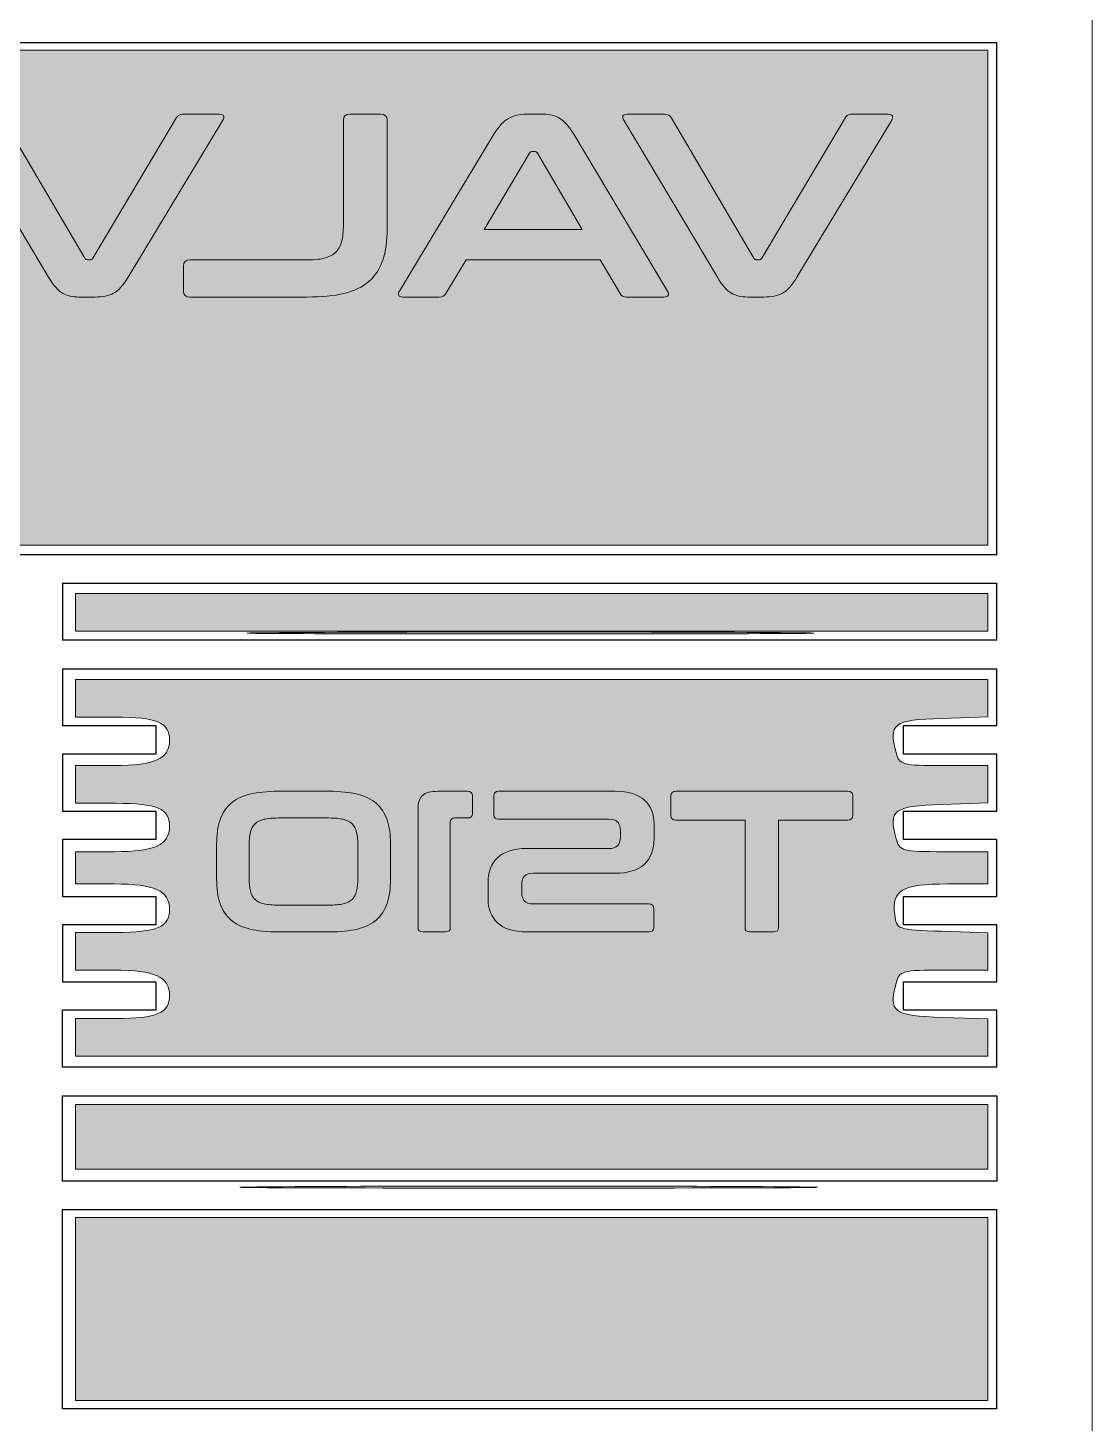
# Model space of a CAD drawing. Header units: millimetres. Extents: x 0 to 62, y -117 to 0.
# Drawn here: x 45.34 to 62, y -76.09 to -54.24 of the extents above; entities that cross this region are included whole.
import ezdxf

# ---------------------------------------------------------------- set-up
doc = ezdxf.new("R2010")
doc.units = ezdxf.units.MM
doc.header["$MEASUREMENT"] = 0
doc.layers.add('GLOSS-V', color=7, linetype='Continuous')
doc.layers.add('Layer 4', color=7, linetype='Continuous')

# ---------------------------------------------------------------- blocks, each defined once
blk = doc.blocks.new('block 57')
at = {"layer": 'GLOSS-V', "true_color": 0xfffeff}
h = blk.add_hatch(color=7, dxfattribs=at)
h.dxf.hatch_style = 2
edge = h.paths.add_edge_path()
edge.add_spline(control_points=[(50.05, -66.196), (50.224, -66.196), (50.372, -66.211), (50.494, -66.242), (50.615, -66.272), (50.715, -66.32), (50.792, -66.386), (50.868, -66.452), (50.925, -66.538), (50.96, -66.642), (50.996, -66.747), (51.014, -66.875), (51.014, -67.026), (51.014, -67.026), (51.014, -67.567), (51.014, -67.567), (51.014, -67.718), (50.996, -67.846), (50.96, -67.952), (50.925, -68.058), (50.868, -68.144), (50.792, -68.21), (50.715, -68.276), (50.615, -68.324), (50.494, -68.353), (50.372, -68.382), (50.224, -68.397), (50.05, -68.397), (50.05, -68.397), (49.255, -68.397), (49.255, -68.397), (49.081, -68.397), (48.933, -68.382), (48.811, -68.353), (48.69, -68.324), (48.59, -68.276), (48.513, -68.21), (48.436, -68.144), (48.38, -68.058), (48.344, -67.952), (48.309, -67.846), (48.291, -67.718), (48.291, -67.567), (48.291, -67.567), (48.291, -67.026), (48.291, -67.026), (48.291, -66.875), (48.309, -66.747), (48.344, -66.642), (48.38, -66.538), (48.436, -66.452), (48.513, -66.386), (48.59, -66.32), (48.69, -66.272), (48.811, -66.242), (48.933, -66.211), (49.081, -66.196), (49.255, -66.196), (49.255, -66.196), (50.05, -66.196), (50.05, -66.196)], knot_values=[0, 0, 0, 0, 1, 1, 1, 2, 2, 2, 3, 3, 3, 4, 4, 4, 5, 5, 5, 6, 6, 6, 7, 7, 7, 8, 8, 8, 9, 9, 9, 10, 10, 10, 11, 11, 11, 12, 12, 12, 13, 13, 13, 14, 14, 14, 15, 15, 15, 16, 16, 16, 17, 17, 17, 18, 18, 18, 19, 19, 19, 20, 20, 20, 20], degree=3, periodic=1)
edge = h.paths.add_edge_path()
edge.add_spline(control_points=[(50.504, -67.045), (50.504, -66.961), (50.497, -66.892), (50.483, -66.837), (50.47, -66.783), (50.446, -66.739), (50.411, -66.705), (50.377, -66.672), (50.33, -66.648), (50.272, -66.635), (50.213, -66.621), (50.139, -66.614), (50.05, -66.614), (50.05, -66.614), (49.255, -66.614), (49.255, -66.614), (49.165, -66.614), (49.091, -66.621), (49.033, -66.635), (48.974, -66.648), (48.928, -66.672), (48.893, -66.705), (48.859, -66.739), (48.835, -66.783), (48.821, -66.837), (48.807, -66.892), (48.8, -66.961), (48.8, -67.045), (48.8, -67.045), (48.8, -67.548), (48.8, -67.548), (48.8, -67.632), (48.807, -67.702), (48.821, -67.757), (48.835, -67.813), (48.859, -67.857), (48.893, -67.889), (48.928, -67.922), (48.974, -67.945), (49.033, -67.959), (49.091, -67.972), (49.165, -67.979), (49.255, -67.979), (49.255, -67.979), (50.05, -67.979), (50.05, -67.979), (50.139, -67.979), (50.213, -67.972), (50.272, -67.959), (50.33, -67.945), (50.377, -67.922), (50.411, -67.889), (50.446, -67.857), (50.47, -67.813), (50.483, -67.757), (50.497, -67.702), (50.504, -67.632), (50.504, -67.548), (50.504, -67.548), (50.504, -67.045), (50.504, -67.045)], knot_values=[0, 0, 0, 0, 1, 1, 1, 2, 2, 2, 3, 3, 3, 4, 4, 4, 5, 5, 5, 6, 6, 6, 7, 7, 7, 8, 8, 8, 9, 9, 9, 10, 10, 10, 11, 11, 11, 12, 12, 12, 13, 13, 13, 14, 14, 14, 15, 15, 15, 16, 16, 16, 17, 17, 17, 18, 18, 18, 19, 19, 19, 20, 20, 20, 20], degree=3, periodic=1)
h = blk.add_hatch(color=7, dxfattribs=at)
h.dxf.hatch_style = 2
edge = h.paths.add_edge_path()
edge.add_spline(control_points=[(52.218, -66.196), (52.271, -66.196), (52.297, -66.219), (52.297, -66.265), (52.297, -66.265), (52.297, -66.545), (52.297, -66.545), (52.297, -66.591), (52.271, -66.614), (52.218, -66.614), (52.218, -66.614), (52.022, -66.614), (52.022, -66.614), (51.973, -66.614), (51.95, -66.636), (51.95, -66.68), (51.95, -66.68), (51.95, -68.328), (51.95, -68.328), (51.95, -68.374), (51.924, -68.397), (51.874, -68.397), (51.874, -68.397), (51.519, -68.397), (51.519, -68.397), (51.469, -68.397), (51.444, -68.374), (51.444, -68.328), (51.444, -68.328), (51.444, -66.463), (51.444, -66.463), (51.444, -66.371), (51.468, -66.303), (51.516, -66.26), (51.564, -66.217), (51.645, -66.196), (51.76, -66.196), (51.76, -66.196), (52.218, -66.196), (52.218, -66.196)], knot_values=[0, 0, 0, 0, 1, 1, 1, 2, 2, 2, 3, 3, 3, 4, 4, 4, 5, 5, 5, 6, 6, 6, 7, 7, 7, 8, 8, 8, 9, 9, 9, 10, 10, 10, 11, 11, 11, 12, 12, 12, 13, 13, 13, 13], degree=3, periodic=1)
h = blk.add_hatch(color=7, dxfattribs=at)
h.dxf.hatch_style = 2
edge = h.paths.add_edge_path()
edge.add_spline(control_points=[(54.531, -66.196), (54.739, -66.196), (54.893, -66.243), (54.992, -66.337), (55.091, -66.432), (55.14, -66.555), (55.14, -66.708), (55.14, -66.708), (55.14, -66.938), (55.14, -66.938), (55.14, -67.112), (55.089, -67.246), (54.989, -67.339), (54.887, -67.432), (54.737, -67.479), (54.538, -67.479), (54.538, -67.479), (53.247, -67.479), (53.247, -67.479), (53.128, -67.479), (53.068, -67.538), (53.068, -67.655), (53.068, -67.655), (53.068, -67.784), (53.068, -67.784), (53.068, -67.838), (53.082, -67.881), (53.109, -67.913), (53.137, -67.945), (53.184, -67.96), (53.25, -67.96), (53.25, -67.96), (55.057, -67.96), (55.057, -67.96), (55.11, -67.96), (55.136, -67.983), (55.136, -68.029), (55.136, -68.029), (55.136, -68.328), (55.136, -68.328), (55.136, -68.374), (55.11, -68.397), (55.057, -68.397), (55.057, -68.397), (53.151, -68.397), (53.151, -68.397), (52.942, -68.397), (52.788, -68.35), (52.689, -68.256), (52.591, -68.161), (52.541, -68.038), (52.541, -67.885), (52.541, -67.885), (52.541, -67.633), (52.541, -67.633), (52.541, -67.459), (52.592, -67.325), (52.693, -67.232), (52.794, -67.139), (52.944, -67.092), (53.144, -67.092), (53.144, -67.092), (54.434, -67.092), (54.434, -67.092), (54.554, -67.092), (54.613, -67.034), (54.613, -66.916), (54.613, -66.916), (54.613, -66.809), (54.613, -66.809), (54.613, -66.755), (54.599, -66.712), (54.572, -66.68), (54.544, -66.649), (54.497, -66.633), (54.431, -66.633), (54.431, -66.633), (52.707, -66.633), (52.707, -66.633), (52.656, -66.633), (52.631, -66.61), (52.631, -66.564), (52.631, -66.564), (52.631, -66.265), (52.631, -66.265), (52.631, -66.219), (52.656, -66.196), (52.707, -66.196), (52.707, -66.196), (54.531, -66.196), (54.531, -66.196)], knot_values=[0, 0, 0, 0, 1, 1, 1, 2, 2, 2, 3, 3, 3, 4, 4, 4, 5, 5, 5, 6, 6, 6, 7, 7, 7, 8, 8, 8, 9, 9, 9, 10, 10, 10, 11, 11, 11, 12, 12, 12, 13, 13, 13, 14, 14, 14, 15, 15, 15, 16, 16, 16, 17, 17, 17, 18, 18, 18, 19, 19, 19, 20, 20, 20, 21, 21, 21, 22, 22, 22, 23, 23, 23, 24, 24, 24, 25, 25, 25, 26, 26, 26, 27, 27, 27, 28, 28, 28, 29, 29, 29, 30, 30, 30, 30], degree=3, periodic=1)
h = blk.add_hatch(color=7, dxfattribs=at)
h.dxf.hatch_style = 2
edge = h.paths.add_edge_path()
edge.add_spline(control_points=[(58.172, -66.196), (58.225, -66.196), (58.251, -66.219), (58.251, -66.265), (58.251, -66.265), (58.251, -66.573), (58.251, -66.573), (58.251, -66.622), (58.225, -66.646), (58.172, -66.646), (58.172, -66.646), (57.091, -66.646), (57.091, -66.646), (57.091, -66.646), (57.091, -68.328), (57.091, -68.328), (57.091, -68.374), (57.066, -68.397), (57.016, -68.397), (57.016, -68.397), (56.64, -68.397), (56.64, -68.397), (56.59, -68.397), (56.565, -68.374), (56.565, -68.328), (56.565, -68.328), (56.565, -66.646), (56.565, -66.646), (56.565, -66.646), (55.484, -66.646), (55.484, -66.646), (55.431, -66.646), (55.405, -66.622), (55.405, -66.573), (55.405, -66.573), (55.405, -66.265), (55.405, -66.265), (55.405, -66.219), (55.431, -66.196), (55.484, -66.196), (55.484, -66.196), (58.172, -66.196), (58.172, -66.196)], knot_values=[0, 0, 0, 0, 1, 1, 1, 2, 2, 2, 3, 3, 3, 4, 4, 4, 5, 5, 5, 6, 6, 6, 7, 7, 7, 8, 8, 8, 9, 9, 9, 10, 10, 10, 11, 11, 11, 12, 12, 12, 13, 13, 13, 14, 14, 14, 14], degree=3, periodic=1)
at = {"layer": 'GLOSS-V', "lineweight": 0}
for points, knots in [([(50.05, -66.196), (50.224, -66.196), (50.372, -66.211), (50.494, -66.242), (50.615, -66.272), (50.715, -66.32), (50.792, -66.386), (50.868, -66.452), (50.925, -66.538), (50.96, -66.642), (50.996, -66.747), (51.014, -66.875), (51.014, -67.026), (51.014, -67.026), (51.014, -67.567), (51.014, -67.567), (51.014, -67.718), (50.996, -67.846), (50.96, -67.952), (50.925, -68.058), (50.868, -68.144), (50.792, -68.21), (50.715, -68.276), (50.615, -68.324), (50.494, -68.353), (50.372, -68.382), (50.224, -68.397), (50.05, -68.397), (50.05, -68.397), (49.255, -68.397), (49.255, -68.397), (49.081, -68.397), (48.933, -68.382), (48.811, -68.353), (48.69, -68.324), (48.59, -68.276), (48.513, -68.21), (48.436, -68.144), (48.38, -68.058), (48.344, -67.952), (48.309, -67.846), (48.291, -67.718), (48.291, -67.567), (48.291, -67.567), (48.291, -67.026), (48.291, -67.026), (48.291, -66.875), (48.309, -66.747), (48.344, -66.642), (48.38, -66.538), (48.436, -66.452), (48.513, -66.386), (48.59, -66.32), (48.69, -66.272), (48.811, -66.242), (48.933, -66.211), (49.081, -66.196), (49.255, -66.196), (49.255, -66.196), (50.05, -66.196), (50.05, -66.196)], [0, 0, 0, 0, 1, 1, 1, 2, 2, 2, 3, 3, 3, 4, 4, 4, 5, 5, 5, 6, 6, 6, 7, 7, 7, 8, 8, 8, 9, 9, 9, 10, 10, 10, 11, 11, 11, 12, 12, 12, 13, 13, 13, 14, 14, 14, 15, 15, 15, 16, 16, 16, 17, 17, 17, 18, 18, 18, 19, 19, 19, 20, 20, 20, 20]), ([(52.218, -66.196), (52.271, -66.196), (52.297, -66.219), (52.297, -66.265), (52.297, -66.265), (52.297, -66.545), (52.297, -66.545), (52.297, -66.591), (52.271, -66.614), (52.218, -66.614), (52.218, -66.614), (52.022, -66.614), (52.022, -66.614), (51.973, -66.614), (51.95, -66.636), (51.95, -66.68), (51.95, -66.68), (51.95, -68.328), (51.95, -68.328), (51.95, -68.374), (51.924, -68.397), (51.874, -68.397), (51.874, -68.397), (51.519, -68.397), (51.519, -68.397), (51.469, -68.397), (51.444, -68.374), (51.444, -68.328), (51.444, -68.328), (51.444, -66.463), (51.444, -66.463), (51.444, -66.371), (51.468, -66.303), (51.516, -66.26), (51.564, -66.217), (51.645, -66.196), (51.76, -66.196), (51.76, -66.196), (52.218, -66.196), (52.218, -66.196)], [0, 0, 0, 0, 1, 1, 1, 2, 2, 2, 3, 3, 3, 4, 4, 4, 5, 5, 5, 6, 6, 6, 7, 7, 7, 8, 8, 8, 9, 9, 9, 10, 10, 10, 11, 11, 11, 12, 12, 12, 13, 13, 13, 13]), ([(54.531, -66.196), (54.739, -66.196), (54.893, -66.243), (54.992, -66.337), (55.091, -66.432), (55.14, -66.555), (55.14, -66.708), (55.14, -66.708), (55.14, -66.938), (55.14, -66.938), (55.14, -67.112), (55.089, -67.246), (54.989, -67.339), (54.887, -67.432), (54.737, -67.479), (54.538, -67.479), (54.538, -67.479), (53.247, -67.479), (53.247, -67.479), (53.128, -67.479), (53.068, -67.538), (53.068, -67.655), (53.068, -67.655), (53.068, -67.784), (53.068, -67.784), (53.068, -67.838), (53.082, -67.881), (53.109, -67.913), (53.137, -67.945), (53.184, -67.96), (53.25, -67.96), (53.25, -67.96), (55.057, -67.96), (55.057, -67.96), (55.11, -67.96), (55.136, -67.983), (55.136, -68.029), (55.136, -68.029), (55.136, -68.328), (55.136, -68.328), (55.136, -68.374), (55.11, -68.397), (55.057, -68.397), (55.057, -68.397), (53.151, -68.397), (53.151, -68.397), (52.942, -68.397), (52.788, -68.35), (52.689, -68.256), (52.591, -68.161), (52.541, -68.038), (52.541, -67.885), (52.541, -67.885), (52.541, -67.633), (52.541, -67.633), (52.541, -67.459), (52.592, -67.325), (52.693, -67.232), (52.794, -67.139), (52.944, -67.092), (53.144, -67.092), (53.144, -67.092), (54.434, -67.092), (54.434, -67.092), (54.554, -67.092), (54.613, -67.034), (54.613, -66.916), (54.613, -66.916), (54.613, -66.809), (54.613, -66.809), (54.613, -66.755), (54.599, -66.712), (54.572, -66.68), (54.544, -66.649), (54.497, -66.633), (54.431, -66.633), (54.431, -66.633), (52.707, -66.633), (52.707, -66.633), (52.656, -66.633), (52.631, -66.61), (52.631, -66.564), (52.631, -66.564), (52.631, -66.265), (52.631, -66.265), (52.631, -66.219), (52.656, -66.196), (52.707, -66.196), (52.707, -66.196), (54.531, -66.196), (54.531, -66.196)], [0, 0, 0, 0, 1, 1, 1, 2, 2, 2, 3, 3, 3, 4, 4, 4, 5, 5, 5, 6, 6, 6, 7, 7, 7, 8, 8, 8, 9, 9, 9, 10, 10, 10, 11, 11, 11, 12, 12, 12, 13, 13, 13, 14, 14, 14, 15, 15, 15, 16, 16, 16, 17, 17, 17, 18, 18, 18, 19, 19, 19, 20, 20, 20, 21, 21, 21, 22, 22, 22, 23, 23, 23, 24, 24, 24, 25, 25, 25, 26, 26, 26, 27, 27, 27, 28, 28, 28, 29, 29, 29, 30, 30, 30, 30]), ([(58.172, -66.196), (58.225, -66.196), (58.251, -66.219), (58.251, -66.265), (58.251, -66.265), (58.251, -66.573), (58.251, -66.573), (58.251, -66.622), (58.225, -66.646), (58.172, -66.646), (58.172, -66.646), (57.091, -66.646), (57.091, -66.646), (57.091, -66.646), (57.091, -68.328), (57.091, -68.328), (57.091, -68.374), (57.066, -68.397), (57.016, -68.397), (57.016, -68.397), (56.64, -68.397), (56.64, -68.397), (56.59, -68.397), (56.565, -68.374), (56.565, -68.328), (56.565, -68.328), (56.565, -66.646), (56.565, -66.646), (56.565, -66.646), (55.484, -66.646), (55.484, -66.646), (55.431, -66.646), (55.405, -66.622), (55.405, -66.573), (55.405, -66.573), (55.405, -66.265), (55.405, -66.265), (55.405, -66.219), (55.431, -66.196), (55.484, -66.196), (55.484, -66.196), (58.172, -66.196), (58.172, -66.196)], [0, 0, 0, 0, 1, 1, 1, 2, 2, 2, 3, 3, 3, 4, 4, 4, 5, 5, 5, 6, 6, 6, 7, 7, 7, 8, 8, 8, 9, 9, 9, 10, 10, 10, 11, 11, 11, 12, 12, 12, 13, 13, 13, 14, 14, 14, 14]), ([(50.504, -67.045), (50.504, -66.961), (50.497, -66.892), (50.483, -66.837), (50.47, -66.783), (50.446, -66.739), (50.411, -66.705), (50.377, -66.672), (50.33, -66.648), (50.272, -66.635), (50.213, -66.621), (50.139, -66.614), (50.05, -66.614), (50.05, -66.614), (49.255, -66.614), (49.255, -66.614), (49.165, -66.614), (49.091, -66.621), (49.033, -66.635), (48.974, -66.648), (48.928, -66.672), (48.893, -66.705), (48.859, -66.739), (48.835, -66.783), (48.821, -66.837), (48.807, -66.892), (48.8, -66.961), (48.8, -67.045), (48.8, -67.045), (48.8, -67.548), (48.8, -67.548), (48.8, -67.632), (48.807, -67.702), (48.821, -67.757), (48.835, -67.813), (48.859, -67.857), (48.893, -67.889), (48.928, -67.922), (48.974, -67.945), (49.033, -67.959), (49.091, -67.972), (49.165, -67.979), (49.255, -67.979), (49.255, -67.979), (50.05, -67.979), (50.05, -67.979), (50.139, -67.979), (50.213, -67.972), (50.272, -67.959), (50.33, -67.945), (50.377, -67.922), (50.411, -67.889), (50.446, -67.857), (50.47, -67.813), (50.483, -67.757), (50.497, -67.702), (50.504, -67.632), (50.504, -67.548), (50.504, -67.548), (50.504, -67.045), (50.504, -67.045)], [0, 0, 0, 0, 1, 1, 1, 2, 2, 2, 3, 3, 3, 4, 4, 4, 5, 5, 5, 6, 6, 6, 7, 7, 7, 8, 8, 8, 9, 9, 9, 10, 10, 10, 11, 11, 11, 12, 12, 12, 13, 13, 13, 14, 14, 14, 15, 15, 15, 16, 16, 16, 17, 17, 17, 18, 18, 18, 19, 19, 19, 20, 20, 20, 20])]:
    blk.add_open_spline(points, degree=3, knots=knots, dxfattribs=at)
blk = doc.blocks.new('block 56')
at = {"layer": 'GLOSS-V'}
blk.add_blockref('block 57', (0, 0), dxfattribs=at)
blk = doc.blocks.new('block 61')
at = {"layer": 'GLOSS-V', "true_color": 0xfffeff}
h = blk.add_hatch(color=7, dxfattribs=at)
h.dxf.hatch_style = 2
edge = h.paths.add_edge_path()
edge.add_spline(control_points=[(48.331, -55.596), (48.369, -55.596), (48.392, -55.605), (48.399, -55.623), (48.407, -55.641), (48.404, -55.663), (48.388, -55.69), (48.388, -55.69), (46.903, -58.147), (46.903, -58.147), (46.828, -58.273), (46.753, -58.356), (46.677, -58.397), (46.601, -58.437), (46.505, -58.458), (46.389, -58.458), (46.389, -58.458), (46.129, -58.458), (46.129, -58.458), (46.034, -58.458), (45.95, -58.437), (45.879, -58.397), (45.807, -58.356), (45.734, -58.273), (45.659, -58.147), (45.659, -58.147), (44.192, -55.69), (44.192, -55.69), (44.177, -55.663), (44.173, -55.641), (44.181, -55.623), (44.188, -55.605), (44.21, -55.596), (44.245, -55.596), (44.245, -55.596), (44.832, -55.596), (44.832, -55.596), (44.883, -55.596), (44.916, -55.614), (44.934, -55.649), (44.934, -55.649), (46.228, -57.849), (46.228, -57.849), (46.239, -57.868), (46.256, -57.877), (46.277, -57.877), (46.277, -57.877), (46.299, -57.877), (46.299, -57.877), (46.326, -57.877), (46.344, -57.868), (46.353, -57.849), (46.353, -57.849), (47.664, -55.649), (47.664, -55.649), (47.676, -55.63), (47.688, -55.617), (47.702, -55.608), (47.715, -55.6), (47.737, -55.596), (47.767, -55.596), (47.767, -55.596), (48.331, -55.596), (48.331, -55.596)], knot_values=[0, 0, 0, 0, 1, 1, 1, 2, 2, 2, 3, 3, 3, 4, 4, 4, 5, 5, 5, 6, 6, 6, 7, 7, 7, 8, 8, 8, 9, 9, 9, 10, 10, 10, 11, 11, 11, 12, 12, 12, 13, 13, 13, 14, 14, 14, 15, 15, 15, 16, 16, 16, 17, 17, 17, 18, 18, 18, 19, 19, 19, 20, 20, 20, 21, 21, 21, 21], degree=3, periodic=1)
h = blk.add_hatch(color=7, dxfattribs=at)
h.dxf.hatch_style = 2
edge = h.paths.add_edge_path()
edge.add_spline(control_points=[(50.858, -55.596), (50.927, -55.596), (50.961, -55.626), (50.961, -55.686), (50.961, -55.686), (50.961, -57.379), (50.961, -57.379), (50.961, -57.575), (50.938, -57.742), (50.892, -57.879), (50.845, -58.017), (50.772, -58.129), (50.673, -58.215), (50.573, -58.3), (50.444, -58.363), (50.285, -58.401), (50.128, -58.439), (49.935, -58.458), (49.708, -58.458), (49.708, -58.458), (47.87, -58.458), (47.87, -58.458), (47.804, -58.458), (47.771, -58.428), (47.771, -58.368), (47.771, -58.368), (47.771, -57.967), (47.771, -57.967), (47.771, -57.907), (47.804, -57.877), (47.87, -57.877), (47.87, -57.877), (49.681, -57.877), (49.681, -57.877), (49.798, -57.877), (49.894, -57.869), (49.97, -57.851), (50.046, -57.833), (50.107, -57.803), (50.151, -57.761), (50.196, -57.719), (50.228, -57.661), (50.247, -57.589), (50.267, -57.517), (50.276, -57.426), (50.276, -57.317), (50.276, -57.317), (50.276, -55.686), (50.276, -55.686), (50.276, -55.626), (50.309, -55.596), (50.375, -55.596), (50.375, -55.596), (50.858, -55.596), (50.858, -55.596)], knot_values=[0, 0, 0, 0, 1, 1, 1, 2, 2, 2, 3, 3, 3, 4, 4, 4, 5, 5, 5, 6, 6, 6, 7, 7, 7, 8, 8, 8, 9, 9, 9, 10, 10, 10, 11, 11, 11, 12, 12, 12, 13, 13, 13, 14, 14, 14, 15, 15, 15, 16, 16, 16, 17, 17, 17, 18, 18, 18, 18], degree=3, periodic=1)
h = blk.add_hatch(color=7, dxfattribs=at)
h.dxf.hatch_style = 2
edge = h.paths.add_edge_path()
edge.add_spline(control_points=[(53.413, -55.596), (53.509, -55.596), (53.592, -55.617), (53.664, -55.66), (53.735, -55.702), (53.808, -55.784), (53.883, -55.907), (53.883, -55.907), (55.35, -58.364), (55.35, -58.364), (55.365, -58.391), (55.369, -58.414), (55.361, -58.431), (55.354, -58.449), (55.331, -58.458), (55.292, -58.458), (55.292, -58.458), (54.71, -58.458), (54.71, -58.458), (54.663, -58.458), (54.628, -58.44), (54.608, -58.405), (54.608, -58.405), (54.299, -57.877), (54.299, -57.877), (54.299, -57.877), (52.196, -57.877), (52.196, -57.877), (52.196, -57.877), (51.878, -58.405), (51.878, -58.405), (51.86, -58.44), (51.826, -58.458), (51.775, -58.458), (51.775, -58.458), (51.207, -58.458), (51.207, -58.458), (51.171, -58.458), (51.15, -58.449), (51.142, -58.431), (51.135, -58.414), (51.138, -58.391), (51.153, -58.364), (51.153, -58.364), (52.634, -55.907), (52.634, -55.907), (52.709, -55.784), (52.785, -55.702), (52.862, -55.66), (52.94, -55.617), (53.036, -55.596), (53.149, -55.596), (53.149, -55.596), (53.413, -55.596), (53.413, -55.596)], knot_values=[0, 0, 0, 0, 1, 1, 1, 2, 2, 2, 3, 3, 3, 4, 4, 4, 5, 5, 5, 6, 6, 6, 7, 7, 7, 8, 8, 8, 9, 9, 9, 10, 10, 10, 11, 11, 11, 12, 12, 12, 13, 13, 13, 14, 14, 14, 15, 15, 15, 16, 16, 16, 17, 17, 17, 18, 18, 18, 18], degree=3, periodic=1)
edge = h.paths.add_edge_path()
edge.add_spline(control_points=[(53.314, -56.205), (53.303, -56.186), (53.286, -56.177), (53.265, -56.177), (53.265, -56.177), (53.238, -56.177), (53.238, -56.177), (53.217, -56.177), (53.201, -56.186), (53.189, -56.205), (53.189, -56.205), (52.478, -57.403), (52.478, -57.403), (52.478, -57.403), (54.017, -57.403), (54.017, -57.403), (54.017, -57.403), (53.314, -56.205), (53.314, -56.205)], knot_values=[0, 0, 0, 0, 1, 1, 1, 2, 2, 2, 3, 3, 3, 4, 4, 4, 5, 5, 5, 6, 6, 6, 6], degree=3, periodic=1)
h = blk.add_hatch(color=7, dxfattribs=at)
h.dxf.hatch_style = 2
edge = h.paths.add_edge_path()
edge.add_spline(control_points=[(58.804, -55.596), (58.843, -55.596), (58.866, -55.605), (58.873, -55.623), (58.881, -55.641), (58.877, -55.663), (58.862, -55.69), (58.862, -55.69), (57.377, -58.147), (57.377, -58.147), (57.302, -58.273), (57.227, -58.356), (57.151, -58.397), (57.075, -58.437), (56.978, -58.458), (56.862, -58.458), (56.862, -58.458), (56.603, -58.458), (56.603, -58.458), (56.507, -58.458), (56.424, -58.437), (56.352, -58.397), (56.28, -58.356), (56.207, -58.273), (56.133, -58.147), (56.133, -58.147), (54.665, -55.69), (54.665, -55.69), (54.651, -55.663), (54.647, -55.641), (54.654, -55.623), (54.662, -55.605), (54.683, -55.596), (54.719, -55.596), (54.719, -55.596), (55.305, -55.596), (55.305, -55.596), (55.356, -55.596), (55.39, -55.614), (55.408, -55.649), (55.408, -55.649), (56.701, -57.849), (56.701, -57.849), (56.713, -57.868), (56.73, -57.877), (56.75, -57.877), (56.75, -57.877), (56.773, -57.877), (56.773, -57.877), (56.8, -57.877), (56.818, -57.868), (56.827, -57.849), (56.827, -57.849), (58.137, -55.649), (58.137, -55.649), (58.149, -55.63), (58.162, -55.617), (58.175, -55.608), (58.189, -55.6), (58.21, -55.596), (58.24, -55.596), (58.24, -55.596), (58.804, -55.596), (58.804, -55.596)], knot_values=[0, 0, 0, 0, 1, 1, 1, 2, 2, 2, 3, 3, 3, 4, 4, 4, 5, 5, 5, 6, 6, 6, 7, 7, 7, 8, 8, 8, 9, 9, 9, 10, 10, 10, 11, 11, 11, 12, 12, 12, 13, 13, 13, 14, 14, 14, 15, 15, 15, 16, 16, 16, 17, 17, 17, 18, 18, 18, 19, 19, 19, 20, 20, 20, 21, 21, 21, 21], degree=3, periodic=1)
at = {"layer": 'GLOSS-V', "lineweight": 0}
for points, knots in [([(48.331, -55.596), (48.369, -55.596), (48.392, -55.605), (48.399, -55.623), (48.407, -55.641), (48.404, -55.663), (48.388, -55.69), (48.388, -55.69), (46.903, -58.147), (46.903, -58.147), (46.828, -58.273), (46.753, -58.356), (46.677, -58.397), (46.601, -58.437), (46.505, -58.458), (46.389, -58.458), (46.389, -58.458), (46.129, -58.458), (46.129, -58.458), (46.034, -58.458), (45.95, -58.437), (45.879, -58.397), (45.807, -58.356), (45.734, -58.273), (45.659, -58.147), (45.659, -58.147), (44.192, -55.69), (44.192, -55.69), (44.177, -55.663), (44.173, -55.641), (44.181, -55.623), (44.188, -55.605), (44.21, -55.596), (44.245, -55.596), (44.245, -55.596), (44.832, -55.596), (44.832, -55.596), (44.883, -55.596), (44.916, -55.614), (44.934, -55.649), (44.934, -55.649), (46.228, -57.849), (46.228, -57.849), (46.239, -57.868), (46.256, -57.877), (46.277, -57.877), (46.277, -57.877), (46.299, -57.877), (46.299, -57.877), (46.326, -57.877), (46.344, -57.868), (46.353, -57.849), (46.353, -57.849), (47.664, -55.649), (47.664, -55.649), (47.676, -55.63), (47.688, -55.617), (47.702, -55.608), (47.715, -55.6), (47.737, -55.596), (47.767, -55.596), (47.767, -55.596), (48.331, -55.596), (48.331, -55.596)], [0, 0, 0, 0, 1, 1, 1, 2, 2, 2, 3, 3, 3, 4, 4, 4, 5, 5, 5, 6, 6, 6, 7, 7, 7, 8, 8, 8, 9, 9, 9, 10, 10, 10, 11, 11, 11, 12, 12, 12, 13, 13, 13, 14, 14, 14, 15, 15, 15, 16, 16, 16, 17, 17, 17, 18, 18, 18, 19, 19, 19, 20, 20, 20, 21, 21, 21, 21]), ([(50.858, -55.596), (50.927, -55.596), (50.961, -55.626), (50.961, -55.686), (50.961, -55.686), (50.961, -57.379), (50.961, -57.379), (50.961, -57.575), (50.938, -57.742), (50.892, -57.879), (50.845, -58.017), (50.772, -58.129), (50.673, -58.215), (50.573, -58.3), (50.444, -58.363), (50.285, -58.401), (50.128, -58.439), (49.935, -58.458), (49.708, -58.458), (49.708, -58.458), (47.87, -58.458), (47.87, -58.458), (47.804, -58.458), (47.771, -58.428), (47.771, -58.368), (47.771, -58.368), (47.771, -57.967), (47.771, -57.967), (47.771, -57.907), (47.804, -57.877), (47.87, -57.877), (47.87, -57.877), (49.681, -57.877), (49.681, -57.877), (49.798, -57.877), (49.894, -57.869), (49.97, -57.851), (50.046, -57.833), (50.107, -57.803), (50.151, -57.761), (50.196, -57.719), (50.228, -57.661), (50.247, -57.589), (50.267, -57.517), (50.276, -57.426), (50.276, -57.317), (50.276, -57.317), (50.276, -55.686), (50.276, -55.686), (50.276, -55.626), (50.309, -55.596), (50.375, -55.596), (50.375, -55.596), (50.858, -55.596), (50.858, -55.596)], [0, 0, 0, 0, 1, 1, 1, 2, 2, 2, 3, 3, 3, 4, 4, 4, 5, 5, 5, 6, 6, 6, 7, 7, 7, 8, 8, 8, 9, 9, 9, 10, 10, 10, 11, 11, 11, 12, 12, 12, 13, 13, 13, 14, 14, 14, 15, 15, 15, 16, 16, 16, 17, 17, 17, 18, 18, 18, 18]), ([(53.413, -55.596), (53.509, -55.596), (53.592, -55.617), (53.664, -55.66), (53.735, -55.702), (53.808, -55.784), (53.883, -55.907), (53.883, -55.907), (55.35, -58.364), (55.35, -58.364), (55.365, -58.391), (55.369, -58.414), (55.361, -58.431), (55.354, -58.449), (55.331, -58.458), (55.292, -58.458), (55.292, -58.458), (54.71, -58.458), (54.71, -58.458), (54.663, -58.458), (54.628, -58.44), (54.608, -58.405), (54.608, -58.405), (54.299, -57.877), (54.299, -57.877), (54.299, -57.877), (52.196, -57.877), (52.196, -57.877), (52.196, -57.877), (51.878, -58.405), (51.878, -58.405), (51.86, -58.44), (51.826, -58.458), (51.775, -58.458), (51.775, -58.458), (51.207, -58.458), (51.207, -58.458), (51.171, -58.458), (51.15, -58.449), (51.142, -58.431), (51.135, -58.414), (51.138, -58.391), (51.153, -58.364), (51.153, -58.364), (52.634, -55.907), (52.634, -55.907), (52.709, -55.784), (52.785, -55.702), (52.862, -55.66), (52.94, -55.617), (53.036, -55.596), (53.149, -55.596), (53.149, -55.596), (53.413, -55.596), (53.413, -55.596)], [0, 0, 0, 0, 1, 1, 1, 2, 2, 2, 3, 3, 3, 4, 4, 4, 5, 5, 5, 6, 6, 6, 7, 7, 7, 8, 8, 8, 9, 9, 9, 10, 10, 10, 11, 11, 11, 12, 12, 12, 13, 13, 13, 14, 14, 14, 15, 15, 15, 16, 16, 16, 17, 17, 17, 18, 18, 18, 18]), ([(58.804, -55.596), (58.843, -55.596), (58.866, -55.605), (58.873, -55.623), (58.881, -55.641), (58.877, -55.663), (58.862, -55.69), (58.862, -55.69), (57.377, -58.147), (57.377, -58.147), (57.302, -58.273), (57.227, -58.356), (57.151, -58.397), (57.075, -58.437), (56.978, -58.458), (56.862, -58.458), (56.862, -58.458), (56.603, -58.458), (56.603, -58.458), (56.507, -58.458), (56.424, -58.437), (56.352, -58.397), (56.28, -58.356), (56.207, -58.273), (56.133, -58.147), (56.133, -58.147), (54.665, -55.69), (54.665, -55.69), (54.651, -55.663), (54.647, -55.641), (54.654, -55.623), (54.662, -55.605), (54.683, -55.596), (54.719, -55.596), (54.719, -55.596), (55.305, -55.596), (55.305, -55.596), (55.356, -55.596), (55.39, -55.614), (55.408, -55.649), (55.408, -55.649), (56.701, -57.849), (56.701, -57.849), (56.713, -57.868), (56.73, -57.877), (56.75, -57.877), (56.75, -57.877), (56.773, -57.877), (56.773, -57.877), (56.8, -57.877), (56.818, -57.868), (56.827, -57.849), (56.827, -57.849), (58.137, -55.649), (58.137, -55.649), (58.149, -55.63), (58.162, -55.617), (58.175, -55.608), (58.189, -55.6), (58.21, -55.596), (58.24, -55.596), (58.24, -55.596), (58.804, -55.596), (58.804, -55.596)], [0, 0, 0, 0, 1, 1, 1, 2, 2, 2, 3, 3, 3, 4, 4, 4, 5, 5, 5, 6, 6, 6, 7, 7, 7, 8, 8, 8, 9, 9, 9, 10, 10, 10, 11, 11, 11, 12, 12, 12, 13, 13, 13, 14, 14, 14, 15, 15, 15, 16, 16, 16, 17, 17, 17, 18, 18, 18, 19, 19, 19, 20, 20, 20, 21, 21, 21, 21]), ([(53.314, -56.205), (53.303, -56.186), (53.286, -56.177), (53.265, -56.177), (53.265, -56.177), (53.238, -56.177), (53.238, -56.177), (53.217, -56.177), (53.201, -56.186), (53.189, -56.205), (53.189, -56.205), (52.478, -57.403), (52.478, -57.403), (52.478, -57.403), (54.017, -57.403), (54.017, -57.403), (54.017, -57.403), (53.314, -56.205), (53.314, -56.205)], [0, 0, 0, 0, 1, 1, 1, 2, 2, 2, 3, 3, 3, 4, 4, 4, 5, 5, 5, 6, 6, 6, 6])]:
    blk.add_open_spline(points, degree=3, knots=knots, dxfattribs=at)
blk = doc.blocks.new('block 60')
at = {"layer": 'GLOSS-V'}
blk.add_blockref('block 61', (0, 0), dxfattribs=at)
blk = doc.blocks.new('block 55')
at = {"layer": 'GLOSS-V'}
for name in ['block 60', 'block 56']:
    blk.add_blockref(name, (0, 0), dxfattribs=at)

msp = doc.modelspace()

# ---------------------------------------------------------------- hatches: boundary and pattern name
at = {"layer": 'GLOSS-V', "true_color": 0x989898}
h = msp.add_hatch(color=252, dxfattribs=at)
h.dxf.hatch_style = 2
h.paths.add_polyline_path([(60.367, -62.341), (31.007, -62.341), (1.646, -62.341), (1.646, -58.466), (1.646, -54.591), (31.007, -54.591), (60.367, -54.591), (60.367, -58.466)])
h = msp.add_hatch(color=252, dxfattribs=at)
h.dxf.hatch_style = 2
h.paths.add_polyline_path([(60.367, -63.688), (53.223, -63.688), (46.079, -63.688), (46.079, -63.394), (46.079, -63.099), (53.223, -63.099), (60.367, -63.099), (60.367, -63.394)])
at = {"layer": 'GLOSS-V', "true_color": 0x808080}
h = msp.add_hatch(color=8, dxfattribs=at)
h.dxf.hatch_style = 2
edge = h.paths.add_edge_path()
edge.add_spline(control_points=[(56.788, -63.71), (58.782, -63.722), (57.178, -63.733), (53.223, -63.733), (49.269, -63.733), (47.637, -63.722), (49.598, -63.71), (51.559, -63.697), (54.795, -63.697), (56.788, -63.709), (56.788, -63.709), (56.788, -63.71), (56.788, -63.71)], knot_values=[0, 0, 0, 0, 1, 1, 1, 2, 2, 2, 3, 3, 3, 4, 4, 4, 4], degree=3, periodic=1)
at = {"layer": 'GLOSS-V', "true_color": 0x989898}
h = msp.add_hatch(color=252, dxfattribs=at)
h.dxf.hatch_style = 2
edge = h.paths.add_edge_path()
edge.add_spline(control_points=[(60.367, -70.343), (60.367, -70.343), (53.223, -70.343), (53.223, -70.343), (53.223, -70.343), (46.079, -70.343), (46.079, -70.343), (46.079, -70.343), (46.079, -70.048), (46.079, -70.048), (46.079, -70.048), (46.079, -69.753), (46.079, -69.753), (46.079, -69.753), (46.706, -69.753), (46.706, -69.753), (47.358, -69.753), (47.554, -69.67), (47.554, -69.393), (47.554, -69.1), (47.324, -68.995), (46.685, -68.995), (46.685, -68.995), (46.079, -68.995), (46.079, -68.995), (46.079, -68.995), (46.079, -68.7), (46.079, -68.7), (46.079, -68.7), (46.079, -68.406), (46.079, -68.406), (46.079, -68.406), (46.706, -68.406), (46.706, -68.406), (47.358, -68.406), (47.554, -68.322), (47.554, -68.046), (47.554, -67.753), (47.324, -67.647), (46.685, -67.647), (46.685, -67.647), (46.079, -67.647), (46.079, -67.647), (46.079, -67.647), (46.079, -67.395), (46.079, -67.395), (46.079, -67.395), (46.079, -67.142), (46.079, -67.142), (46.079, -67.142), (46.685, -67.142), (46.685, -67.142), (47.324, -67.142), (47.554, -67.037), (47.554, -66.744), (47.554, -66.467), (47.358, -66.384), (46.706, -66.384), (46.706, -66.384), (46.079, -66.384), (46.079, -66.384), (46.079, -66.384), (46.079, -66.089), (46.079, -66.089), (46.079, -66.089), (46.079, -65.794), (46.079, -65.794), (46.079, -65.794), (46.685, -65.794), (46.685, -65.794), (47.324, -65.794), (47.554, -65.689), (47.554, -65.396), (47.554, -65.119), (47.358, -65.036), (46.706, -65.036), (46.706, -65.036), (46.079, -65.036), (46.079, -65.036), (46.079, -65.036), (46.079, -64.741), (46.079, -64.741), (46.079, -64.741), (46.079, -64.447), (46.079, -64.447), (46.079, -64.447), (53.223, -64.447), (53.223, -64.447), (53.223, -64.447), (60.367, -64.447), (60.367, -64.447), (60.367, -64.447), (60.367, -64.738), (60.367, -64.738), (60.367, -64.738), (60.367, -65.029), (60.367, -65.029), (60.367, -65.029), (59.654, -65.054), (59.654, -65.054), (58.883, -65.08), (58.808, -65.137), (58.932, -65.59), (58.985, -65.783), (59.025, -65.794), (59.678, -65.794), (59.678, -65.794), (60.367, -65.794), (60.367, -65.794), (60.367, -65.794), (60.367, -66.086), (60.367, -66.086), (60.367, -66.086), (60.367, -66.377), (60.367, -66.377), (60.367, -66.377), (59.654, -66.401), (59.654, -66.401), (58.883, -66.428), (58.808, -66.484), (58.932, -66.938), (58.985, -67.131), (59.025, -67.142), (59.678, -67.142), (59.678, -67.142), (60.367, -67.142), (60.367, -67.142), (60.367, -67.142), (60.367, -67.395), (60.367, -67.395), (60.367, -67.395), (60.367, -67.647), (60.367, -67.647), (60.367, -67.647), (59.733, -67.647), (59.733, -67.647), (59.023, -67.647), (58.861, -67.742), (58.909, -68.127), (58.938, -68.361), (58.946, -68.364), (59.653, -68.388), (59.653, -68.388), (60.367, -68.413), (60.367, -68.413), (60.367, -68.413), (60.367, -68.704), (60.367, -68.704), (60.367, -68.704), (60.367, -68.995), (60.367, -68.995), (60.367, -68.995), (59.678, -68.995), (59.678, -68.995), (59.025, -68.995), (58.985, -69.006), (58.932, -69.199), (58.808, -69.653), (58.883, -69.709), (59.654, -69.736), (59.654, -69.736), (60.367, -69.76), (60.367, -69.76), (60.367, -69.76), (60.367, -70.052), (60.367, -70.052), (60.367, -70.052), (60.367, -70.343), (60.367, -70.343)], knot_values=[0, 0, 0, 0, 1, 1, 1, 2, 2, 2, 3, 3, 3, 4, 4, 4, 5, 5, 5, 6, 6, 6, 7, 7, 7, 8, 8, 8, 9, 9, 9, 10, 10, 10, 11, 11, 11, 12, 12, 12, 13, 13, 13, 14, 14, 14, 15, 15, 15, 16, 16, 16, 17, 17, 17, 18, 18, 18, 19, 19, 19, 20, 20, 20, 21, 21, 21, 22, 22, 22, 23, 23, 23, 24, 24, 24, 25, 25, 25, 26, 26, 26, 27, 27, 27, 28, 28, 28, 29, 29, 29, 30, 30, 30, 31, 31, 31, 32, 32, 32, 33, 33, 33, 34, 34, 34, 35, 35, 35, 36, 36, 36, 37, 37, 37, 38, 38, 38, 39, 39, 39, 40, 40, 40, 41, 41, 41, 42, 42, 42, 43, 43, 43, 44, 44, 44, 45, 45, 45, 46, 46, 46, 47, 47, 47, 48, 48, 48, 49, 49, 49, 50, 50, 50, 51, 51, 51, 52, 52, 52, 53, 53, 53, 54, 54, 54, 55, 55, 55, 56, 56, 56, 56], degree=3, periodic=1)
h = msp.add_hatch(color=252, dxfattribs=at)
h.dxf.hatch_style = 2
h.paths.add_polyline_path([(60.367, -72.112), (53.223, -72.112), (46.079, -72.112), (46.079, -71.606), (46.079, -71.101), (53.223, -71.101), (60.367, -71.101), (60.367, -71.606)])
h = msp.add_hatch(color=252, dxfattribs=at)
h.dxf.hatch_style = 2
edge = h.paths.add_edge_path()
edge.add_spline(control_points=[(53.177, -72.409), (49.146, -72.409), (47.497, -72.398), (49.513, -72.386), (51.528, -72.373), (54.826, -72.373), (56.841, -72.386), (58.857, -72.398), (57.208, -72.409), (53.177, -72.409)], knot_values=[0, 0, 0, 0, 1, 1, 1, 2, 2, 2, 3, 3, 3, 3], degree=3, periodic=1)
h = msp.add_hatch(color=252, dxfattribs=at)
h.dxf.hatch_style = 2
h.paths.add_polyline_path([(60.367, -75.734), (53.223, -75.734), (46.079, -75.734), (46.079, -74.302), (46.079, -72.87), (53.223, -72.87), (60.367, -72.87), (60.367, -74.302)])

# ---------------------------------------------------------------- linework, layer by layer
at = {"layer": 'GLOSS-V', "color": 178, "lineweight": 25, "true_color": 0x070808}
for points in [[(1.487, -54.471), (60.508, -54.471)], [(60.508, -62.494), (60.508, -54.471)], [(45.875, -62.494), (1.487, -62.494)], [(60.508, -62.494), (45.875, -62.494)], [(45.875, -62.939), (60.508, -62.939)], [(45.875, -62.939), (45.875, -63.831)], [(60.508, -63.831), (60.508, -62.939)], [(60.508, -63.831), (45.875, -63.831)], [(45.875, -64.277), (60.508, -64.277)], [(45.875, -64.277), (45.875, -65.168)], [(60.508, -65.168), (60.508, -64.277)], [(45.875, -65.168), (47.338, -65.168)], [(47.338, -65.168), (47.338, -65.614)], [(59.045, -65.168), (60.508, -65.168)], [(59.045, -65.614), (59.045, -65.168)], [(47.338, -65.614), (45.875, -65.614)], [(45.875, -65.614), (45.875, -66.505)], [(60.508, -65.614), (59.045, -65.614)], [(60.508, -66.505), (60.508, -65.614)], [(45.875, -66.505), (47.338, -66.505)], [(47.338, -66.505), (47.338, -66.951)], [(59.045, -66.505), (60.508, -66.505)], [(59.045, -66.951), (59.045, -66.505)], [(47.338, -66.951), (45.875, -66.951)], [(45.875, -66.951), (45.875, -67.842)], [(60.508, -66.951), (59.045, -66.951)], [(60.508, -67.842), (60.508, -66.951)], [(45.875, -67.842), (47.338, -67.842)], [(47.338, -67.842), (47.338, -68.288)], [(59.045, -67.842), (60.508, -67.842)], [(59.045, -68.288), (59.045, -67.842)], [(47.338, -68.288), (45.875, -68.288)], [(45.875, -68.288), (45.875, -69.179)], [(60.508, -68.288), (59.045, -68.288)], [(60.508, -69.179), (60.508, -68.288)], [(45.875, -69.179), (47.338, -69.179)], [(47.338, -69.179), (47.338, -69.625)], [(59.045, -69.179), (60.508, -69.179)], [(59.045, -69.625), (59.045, -69.179)], [(47.338, -69.625), (45.875, -69.625)], [(45.875, -70.517), (45.875, -69.625)], [(60.508, -69.625), (59.045, -69.625)], [(60.508, -70.517), (60.508, -69.625)], [(60.508, -70.517), (45.875, -70.517)], [(45.875, -70.962), (60.508, -70.962)], [(45.875, -72.299), (45.875, -70.962)], [(60.508, -70.962), (60.508, -72.299)], [(60.508, -72.299), (45.875, -72.299)], [(45.875, -72.745), (60.508, -72.745)], [(45.875, -75.865), (45.875, -72.745)], [(60.508, -75.865), (60.508, -72.745)], [(60.508, -75.865), (45.875, -75.865)]]:
    msp.add_lwpolyline(points, dxfattribs=at)
at = {"layer": 'GLOSS-V', "lineweight": 0}
for points in [[(60.367, -62.341), (31.007, -62.341), (1.646, -62.341), (1.646, -58.466), (1.646, -54.591), (31.007, -54.591), (60.367, -54.591), (60.367, -58.466), (60.367, -62.341)], [(60.367, -63.688), (53.223, -63.688), (46.079, -63.688), (46.079, -63.394), (46.079, -63.099), (53.223, -63.099), (60.367, -63.099), (60.367, -63.394), (60.367, -63.688)], [(60.367, -72.112), (53.223, -72.112), (46.079, -72.112), (46.079, -71.606), (46.079, -71.101), (53.223, -71.101), (60.367, -71.101), (60.367, -71.606), (60.367, -72.112)], [(60.367, -75.734), (53.223, -75.734), (46.079, -75.734), (46.079, -74.302), (46.079, -72.87), (53.223, -72.87), (60.367, -72.87), (60.367, -74.302), (60.367, -75.734)]]:
    msp.add_lwpolyline(points, dxfattribs=at)
for points, knots in [([(56.788, -63.71), (58.782, -63.722), (57.178, -63.733), (53.223, -63.733), (49.269, -63.733), (47.637, -63.722), (49.598, -63.71), (51.559, -63.697), (54.795, -63.697), (56.788, -63.709), (56.788, -63.709), (56.788, -63.71), (56.788, -63.71)], [0, 0, 0, 0, 1, 1, 1, 2, 2, 2, 3, 3, 3, 4, 4, 4, 4]), ([(60.367, -70.343), (60.367, -70.343), (53.223, -70.343), (53.223, -70.343), (53.223, -70.343), (46.079, -70.343), (46.079, -70.343), (46.079, -70.343), (46.079, -70.048), (46.079, -70.048), (46.079, -70.048), (46.079, -69.753), (46.079, -69.753), (46.079, -69.753), (46.706, -69.753), (46.706, -69.753), (47.358, -69.753), (47.554, -69.67), (47.554, -69.393), (47.554, -69.1), (47.324, -68.995), (46.685, -68.995), (46.685, -68.995), (46.079, -68.995), (46.079, -68.995), (46.079, -68.995), (46.079, -68.7), (46.079, -68.7), (46.079, -68.7), (46.079, -68.406), (46.079, -68.406), (46.079, -68.406), (46.706, -68.406), (46.706, -68.406), (47.358, -68.406), (47.554, -68.322), (47.554, -68.046), (47.554, -67.753), (47.324, -67.647), (46.685, -67.647), (46.685, -67.647), (46.079, -67.647), (46.079, -67.647), (46.079, -67.647), (46.079, -67.395), (46.079, -67.395), (46.079, -67.395), (46.079, -67.142), (46.079, -67.142), (46.079, -67.142), (46.685, -67.142), (46.685, -67.142), (47.324, -67.142), (47.554, -67.037), (47.554, -66.744), (47.554, -66.467), (47.358, -66.384), (46.706, -66.384), (46.706, -66.384), (46.079, -66.384), (46.079, -66.384), (46.079, -66.384), (46.079, -66.089), (46.079, -66.089), (46.079, -66.089), (46.079, -65.794), (46.079, -65.794), (46.079, -65.794), (46.685, -65.794), (46.685, -65.794), (47.324, -65.794), (47.554, -65.689), (47.554, -65.396), (47.554, -65.119), (47.358, -65.036), (46.706, -65.036), (46.706, -65.036), (46.079, -65.036), (46.079, -65.036), (46.079, -65.036), (46.079, -64.741), (46.079, -64.741), (46.079, -64.741), (46.079, -64.447), (46.079, -64.447), (46.079, -64.447), (53.223, -64.447), (53.223, -64.447), (53.223, -64.447), (60.367, -64.447), (60.367, -64.447), (60.367, -64.447), (60.367, -64.738), (60.367, -64.738), (60.367, -64.738), (60.367, -65.029), (60.367, -65.029), (60.367, -65.029), (59.654, -65.054), (59.654, -65.054), (58.883, -65.08), (58.808, -65.137), (58.932, -65.59), (58.985, -65.783), (59.025, -65.794), (59.678, -65.794), (59.678, -65.794), (60.367, -65.794), (60.367, -65.794), (60.367, -65.794), (60.367, -66.086), (60.367, -66.086), (60.367, -66.086), (60.367, -66.377), (60.367, -66.377), (60.367, -66.377), (59.654, -66.401), (59.654, -66.401), (58.883, -66.428), (58.808, -66.484), (58.932, -66.938), (58.985, -67.131), (59.025, -67.142), (59.678, -67.142), (59.678, -67.142), (60.367, -67.142), (60.367, -67.142), (60.367, -67.142), (60.367, -67.395), (60.367, -67.395), (60.367, -67.395), (60.367, -67.647), (60.367, -67.647), (60.367, -67.647), (59.733, -67.647), (59.733, -67.647), (59.023, -67.647), (58.861, -67.742), (58.909, -68.127), (58.938, -68.361), (58.946, -68.364), (59.653, -68.388), (59.653, -68.388), (60.367, -68.413), (60.367, -68.413), (60.367, -68.413), (60.367, -68.704), (60.367, -68.704), (60.367, -68.704), (60.367, -68.995), (60.367, -68.995), (60.367, -68.995), (59.678, -68.995), (59.678, -68.995), (59.025, -68.995), (58.985, -69.006), (58.932, -69.199), (58.808, -69.653), (58.883, -69.709), (59.654, -69.736), (59.654, -69.736), (60.367, -69.76), (60.367, -69.76), (60.367, -69.76), (60.367, -70.052), (60.367, -70.052), (60.367, -70.052), (60.367, -70.343), (60.367, -70.343)], [0, 0, 0, 0, 1, 1, 1, 2, 2, 2, 3, 3, 3, 4, 4, 4, 5, 5, 5, 6, 6, 6, 7, 7, 7, 8, 8, 8, 9, 9, 9, 10, 10, 10, 11, 11, 11, 12, 12, 12, 13, 13, 13, 14, 14, 14, 15, 15, 15, 16, 16, 16, 17, 17, 17, 18, 18, 18, 19, 19, 19, 20, 20, 20, 21, 21, 21, 22, 22, 22, 23, 23, 23, 24, 24, 24, 25, 25, 25, 26, 26, 26, 27, 27, 27, 28, 28, 28, 29, 29, 29, 30, 30, 30, 31, 31, 31, 32, 32, 32, 33, 33, 33, 34, 34, 34, 35, 35, 35, 36, 36, 36, 37, 37, 37, 38, 38, 38, 39, 39, 39, 40, 40, 40, 41, 41, 41, 42, 42, 42, 43, 43, 43, 44, 44, 44, 45, 45, 45, 46, 46, 46, 47, 47, 47, 48, 48, 48, 49, 49, 49, 50, 50, 50, 51, 51, 51, 52, 52, 52, 53, 53, 53, 54, 54, 54, 55, 55, 55, 56, 56, 56, 56]), ([(53.177, -72.409), (49.146, -72.409), (47.497, -72.398), (49.513, -72.386), (51.528, -72.373), (54.826, -72.373), (56.841, -72.386), (58.857, -72.398), (57.208, -72.409), (53.177, -72.409)], [0, 0, 0, 0, 1, 1, 1, 2, 2, 2, 3, 3, 3, 3])]:
    msp.add_open_spline(points, degree=3, knots=knots, dxfattribs=at)
at = {"layer": 'Layer 4', "color": 7, "lineweight": 5, "true_color": 0xffffff}
msp.add_lwpolyline([(0, -58.5), (0, 0), (62, 0), (62, -117), (0, -117), (0, -58.5)], dxfattribs=at)

# ---------------------------------------------------------------- block references
at = {"layer": 'GLOSS-V'}
msp.add_blockref('block 55', (0, 0), dxfattribs=at)

doc.saveas('drawing.dxf')
